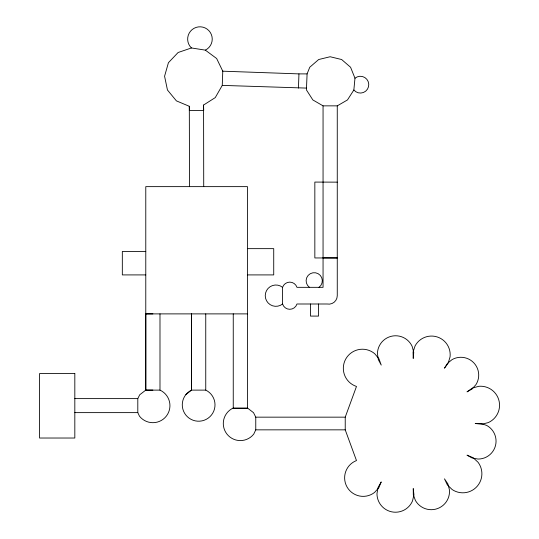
<?xml version="1.0" encoding="UTF-8"?>
<svg xmlns="http://www.w3.org/2000/svg" width="539" height="539" viewBox="0 0 539 539"><rect width="100%" height="100%" fill="white"/><g stroke="black" fill="none" stroke-linecap="round" stroke-linejoin="round"><path stroke-width="0.81" d="M159.989 313.887L159.989 390.115A17.066 17.066 0 0 1 166.295 416.175A17.066 17.066 0 0 1 139.473 416.175L137.802 412.625L137.802 398.611L139.716 394.777L145.779 390.115L145.779 313.887L247.462 313.887M185.84 394.656L191.534 390.115L191.534 313.887L191.534 390.115A16.365 16.365 0 0 0 185.847 415.057A16.365 16.365 0 0 0 211.436 415.057A16.365 16.365 0 0 0 205.75 390.115L205.75 313.887M306.496 88.093L306.462 89.979L312.836 99.931L323.056 105.853L337.266 105.853L347.487 99.931L353.86 89.979L354.972 78.222L350.572 67.254L341.638 59.526L330.158 56.743L318.677 59.526L309.75 67.254L307.089 73.89L306.496 88.093L222.263 85.391L215.263 97.599L203.533 105.065L203.722 110.407L189.297 110.407M222.263 85.391L222.782 70.899M298.444 88.093L298.95 73.89L307.089 73.89M345.229 417.159L356.481 386.456A19.087 19.087 0 0 1 345.721 359.055A19.087 19.087 0 0 1 374.666 353.665L378.964 358.792L381.228 365.085L378.358 359.695L377.428 353.658A18.191 18.191 0 0 1 412.18 346.436L413.736 352.344L413.245 358.428L413.069 352.021L415.077 345.923A18.656 18.656 0 0 1 450.065 356.845L448.253 362.996L444.466 368.171L447.599 363.219L452.167 359.553A17.834 17.834 0 0 1 475.998 384.57L472.11 388.963L467.017 391.853L472.447 388.026L478.861 386.295A19.013 19.013 0 0 1 488.273 422.603L481.826 424.213L475.223 423.506L481.125 423.513L486.71 425.439A17.895 17.895 0 0 1 477.992 459.053L472.177 458.022L467.017 455.159L473.168 457.739L478.059 462.28A19.067 19.067 0 0 1 452.113 489.52L447.336 484.857L444.466 478.834L447.902 483.934L449.452 489.884A18.252 18.252 0 0 1 415.421 500.502L413.319 494.728L413.245 488.577L413.945 494.849L412.49 500.994A18.501 18.501 0 0 1 376.977 493.616L378.088 487.404L381.228 481.927L378.802 487.775L374.544 492.457A18.528 18.528 0 0 1 347.028 486.966A18.528 18.528 0 0 1 356.481 460.555L345.229 429.846L345.229 417.159L255.762 417.159L253.525 412.679L247.462 408.016L233.252 408.016A17.066 17.066 0 0 0 226.946 434.084A17.066 17.066 0 0 0 253.768 434.084L255.762 429.846L255.762 417.159M298.95 73.89L222.769 71.188L216.651 58.515L205.346 50.134L191.439 47.964L178.113 52.499L168.424 62.699L164.577 76.235L167.454 90.013L176.401 100.874L189.512 106.378M189.317 106.338L189.512 186.635M337.266 182.142L314.837 182.081L314.837 257.952L337.266 257.952L323.056 257.891M247.462 248.647L273.724 248.647L273.724 274.91L247.462 274.91M145.779 251.464L122.326 251.464L122.326 274.91L145.779 274.91M145.779 313.887L152.908 313.887M247.462 408.016L247.462 186.635L145.779 186.635L145.779 390.115L159.989 390.115M191.534 390.115L205.75 390.115M145.752 390.108L152.881 390.115M74.82 398.611L137.802 398.611M247.462 408.549L233.252 408.549L233.252 313.846M74.82 412.625L137.802 412.625M255.762 429.846L345.229 429.846M337.266 105.853L337.266 295.662A8.503 8.503 0 0 1 327.079 303.996L296.969 303.996A7.533 7.533 0 0 1 282.577 303.996A10.665 10.665 0 0 1 268.099 302.925A10.665 10.665 0 0 1 268.099 288.405A10.665 10.665 0 0 1 282.577 287.334A7.573 7.573 0 0 1 296.969 287.334L323.056 287.334L323.056 105.853M318.556 303.996L318.556 316.09L310.484 316.09L310.484 303.996M282.577 287.334L282.577 303.996M203.722 186.635L203.58 105.038M189.317 106.318L189.371 110.407M309.433 287.334A8.112 8.112 0 0 1 308.2 275.355A8.112 8.112 0 0 1 320.24 275.355A8.112 8.112 0 0 1 319.007 287.334M354.972 78.222A8.408 8.408 0 0 1 366.837 79.294A8.408 8.408 0 0 1 365.711 91.152A8.408 8.408 0 0 1 353.86 89.979M191.439 47.964A12.289 12.289 0 0 1 192.133 29.605A12.289 12.289 0 0 1 210.284 32.441A12.289 12.289 0 0 1 205.346 50.134M74.82 373.561L39.556 373.561L39.556 438.025L74.82 438.025L74.82 373.561"/></g></svg>
